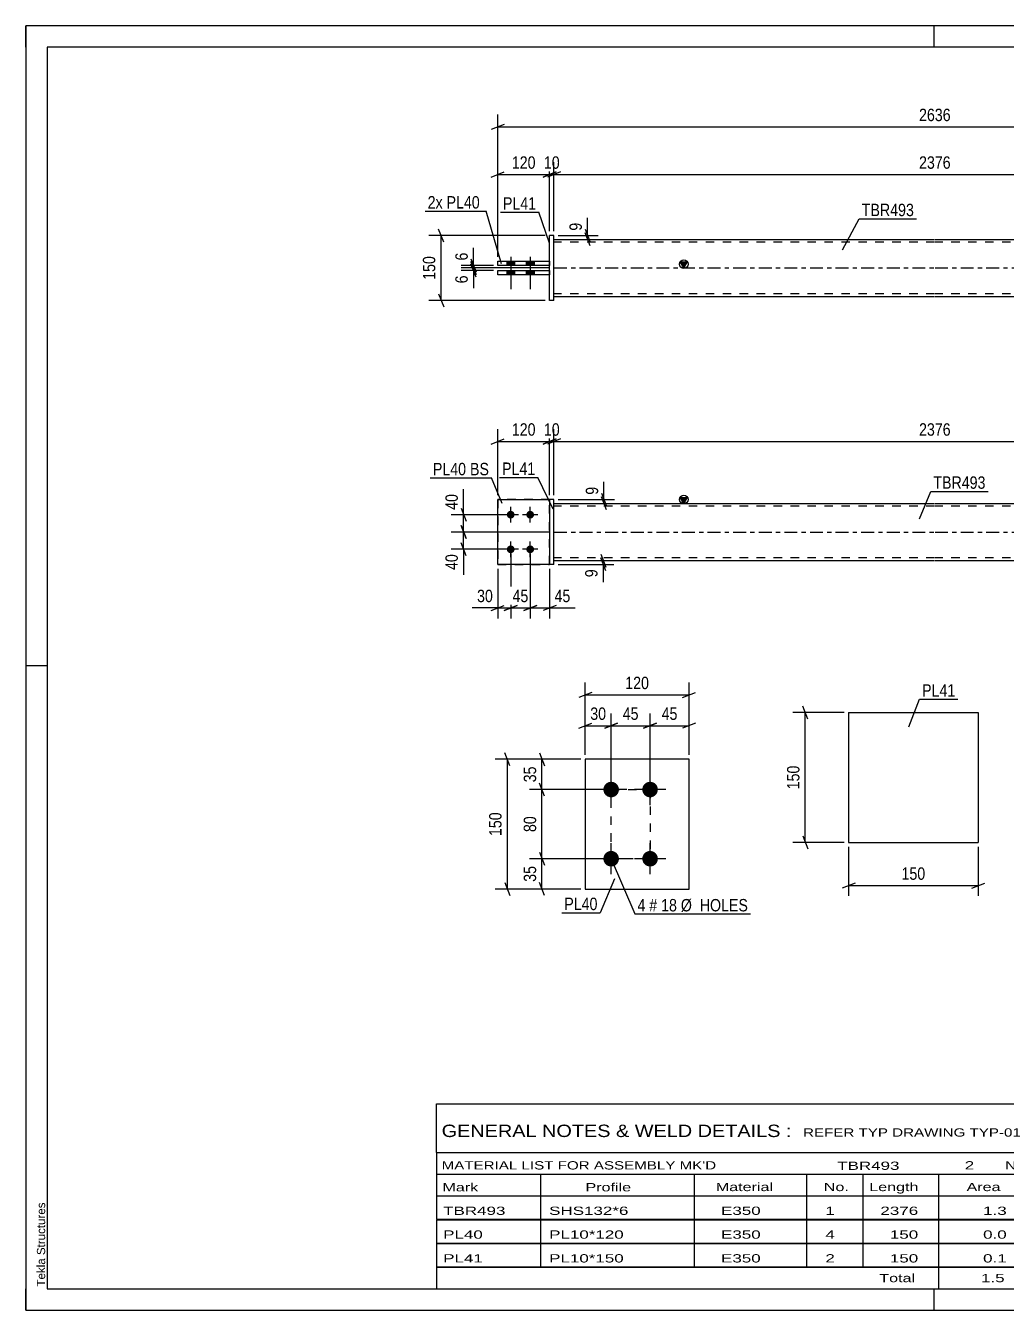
# Model space of a CAD drawing. Header units: millimetres. Extents: x 0 to 420, y 0 to 297.
# Drawn here: x 0 to 226.7, y 0 to 297 of the extents above; entities that cross this region are included whole.
import ezdxf

# ---------------------------------------------------------------- set-up
doc = ezdxf.new("R2010")
doc.units = ezdxf.units.MM
doc.linetypes.add('DXK_LINE_DOT2', pattern=[3.9198, 1.9599, -1.9599])
doc.linetypes.add('DXK_LINE_DOT3', pattern=[5.9187, 2.979, -0.9799, 0.9799, -0.9799])
doc.styles.add('Arial', font='ARIAL.TTF', dxfattribs={"height": 0.2})
doc.styles.add('Arial Narrow', font='ARIALN.TTF', dxfattribs={"height": 0.2})

# ---------------------------------------------------------------- blocks, each defined once
blk = doc.blocks.new('Unknown-582684762-1127')
at = {"color": 5, "linetype": 'Continuous'}
for p, q in [((420, 297), (0, 297)), ((0, 297), (0, 0)), ((0, 292), (0, 297)), ((210, 292), (210, 297)), ((415, 292), (5, 292)), ((5, 292), (5, 5)), ((5, 149), (0, 149)), ((0, 0), (0, 5)), ((5, 5), (415, 5)), ((210, 0), (210, 5)), ((0, 0), (420, 0))]:
    blk.add_line(p, q, dxfattribs=at)
at = {"color": 174, "linetype": 'Continuous', "style": 'Arial'}
blk.add_text('Tekla Structures', height=1.9102, rotation=90, dxfattribs=at).set_placement((4.5, 5.5))
blk = doc.blocks.new('Part-582684762-1392 - 1364')
at = {"color": 2, "linetype": 'Continuous'}
for p, q in [((109.12, 187.44), (121.12, 187.44)), ((109.12, 172.44), (109.12, 187.44)), ((121.12, 172.44), (109.12, 172.44))]:
    blk.add_line(p, q, dxfattribs=at)
at = {"color": 7, "linetype": 'DXK_LINE_DOT2'}
for p, q in [((121.12, 187.44), (109.12, 187.44)), ((121.12, 172.44), (121.12, 187.44)), ((109.12, 172.44), (121.12, 172.44))]:
    blk.add_line(p, q, dxfattribs=at)
blk = doc.blocks.new('Part-582684762-1397 - 1364')
at = {"color": 7, "linetype": 'DXK_LINE_DOT2'}
for p, q in [((121.12, 187.44), (109.12, 187.44)), ((109.12, 187.44), (109.12, 172.44)), ((121.12, 172.44), (121.12, 187.44)), ((109.12, 172.44), (121.12, 172.44))]:
    blk.add_line(p, q, dxfattribs=at)
blk = doc.blocks.new('Part-582684762-1412 - 1364')
at = {"color": 2, "linetype": 'Continuous'}
for p, q in [((122.12, 187.44), (121.12, 187.44)), ((121.12, 187.44), (121.12, 172.44)), ((122.12, 172.44), (122.12, 187.44)), ((122.12, 172.44), (121.12, 172.44))]:
    blk.add_line(p, q, dxfattribs=at)
blk = doc.blocks.new('Bolt-582684762-1414 - 1364')
at = {"linetype": 'Continuous'}
for points in [[(112.12, 183.04, -1), (112.12, 184.84, -1)], [(116.62, 183.04, -1), (116.62, 184.84, -1)], [(112.12, 175.04, -1), (112.12, 176.84, -1)], [(116.62, 175.04, -1), (116.62, 176.84, -1)]]:
    blk.add_hatch(color=1, dxfattribs=at).paths.add_polyline_path(points)
at = {"color": 1, "linetype": 'Continuous'}
for p, q in [((112.12, 182.14), (112.12, 185.74)), ((116.62, 182.14), (116.62, 185.74)), ((113.92, 183.94), (110.32, 183.94)), ((118.42, 183.94), (114.82, 183.94)), ((113.92, 175.94), (110.32, 175.94)), ((112.12, 174.14), (112.12, 177.74)), ((118.42, 175.94), (114.82, 175.94)), ((116.62, 174.14), (116.62, 177.74))]:
    blk.add_line(p, q, dxfattribs=at)
blk = doc.blocks.new('Part-582684762-1439 - 1364')
at = {"linetype": 'Continuous'}
blk.add_hatch(color=2, dxfattribs=at).paths.add_polyline_path([(152.12, 186.54), (151.32, 187.94), (152.92, 187.94)])
at = {"color": 2, "linetype": 'Continuous'}
for p, q in [((152.12, 186.54), (151.32, 187.94)), ((151.32, 187.94), (152.92, 187.94)), ((152.92, 187.94), (152.12, 186.54)), ((122.12, 186.54), (210.12, 186.54)), ((210.22, 186.54), (298.22, 186.54)), ((122.12, 173.34), (210.12, 173.34)), ((210.22, 173.34), (298.22, 173.34))]:
    blk.add_line(p, q, dxfattribs=at)
at = {"color": 7, "linetype": 'DXK_LINE_DOT2'}
for p, q in [((122.12, 173.34), (122.12, 186.54)), ((210.12, 185.94), (122.12, 185.94)), ((298.22, 185.94), (210.22, 185.94)), ((298.22, 173.34), (298.22, 186.54)), ((210.12, 173.94), (122.12, 173.94)), ((298.22, 173.94), (210.22, 173.94))]:
    blk.add_line(p, q, dxfattribs=at)
at = {"color": 7, "linetype": 'DXK_LINE_DOT3'}
for p, q in [((122.12, 179.94), (210.12, 179.94)), ((210.22, 179.94), (298.22, 179.94))]:
    blk.add_line(p, q, dxfattribs=at)
at = {"color": 2, "linetype": 'Continuous'}
blk.add_circle((152.12, 187.44), 1, dxfattribs=at)
blk = doc.blocks.new('Part-582684762-1771 - 1745')
at = {"color": 2, "linetype": 'Continuous'}
for p, q in [((109.12, 239.39), (109.12, 240.39)), ((109.12, 240.39), (121.12, 240.39)), ((121.12, 239.39), (109.12, 239.39)), ((121.12, 240.39), (121.12, 239.39))]:
    blk.add_line(p, q, dxfattribs=at)
blk = doc.blocks.new('Part-582684762-1751 - 1745')
at = {"linetype": 'Continuous'}
blk.add_hatch(color=2, dxfattribs=at).paths.add_polyline_path([(152.12, 240.99), (151.32, 242.39), (152.92, 242.39)])
at = {"color": 2, "linetype": 'Continuous'}
for p, q in [((122.12, 247.59), (210.12, 247.59)), ((210.22, 247.59), (298.22, 247.59)), ((152.12, 240.99), (151.32, 242.39)), ((151.32, 242.39), (152.92, 242.39)), ((152.92, 242.39), (152.12, 240.99)), ((122.12, 234.39), (210.12, 234.39)), ((210.22, 234.39), (298.22, 234.39))]:
    blk.add_line(p, q, dxfattribs=at)
at = {"color": 7, "linetype": 'DXK_LINE_DOT2'}
for p, q in [((122.12, 234.39), (122.12, 247.59)), ((210.12, 246.99), (122.12, 246.99)), ((298.22, 246.99), (210.22, 246.99)), ((298.22, 247.59), (298.22, 234.39)), ((210.12, 234.99), (122.12, 234.99)), ((298.22, 234.99), (210.22, 234.99))]:
    blk.add_line(p, q, dxfattribs=at)
at = {"color": 7, "linetype": 'DXK_LINE_DOT3'}
for p, q in [((122.12, 240.99), (210.12, 240.99)), ((210.22, 240.99), (298.22, 240.99))]:
    blk.add_line(p, q, dxfattribs=at)
at = {"color": 2, "linetype": 'Continuous'}
blk.add_circle((152.12, 241.89), 1, dxfattribs=at)
blk = doc.blocks.new('Part-582684762-1776 - 1745')
at = {"color": 2, "linetype": 'Continuous'}
for p, q in [((109.12, 242.59), (121.12, 242.59)), ((109.12, 241.59), (109.12, 242.59)), ((121.12, 241.59), (109.12, 241.59)), ((121.12, 242.59), (121.12, 241.59))]:
    blk.add_line(p, q, dxfattribs=at)
blk = doc.blocks.new('Part-582684762-1781 - 1745')
at = {"color": 2, "linetype": 'Continuous'}
for p, q in [((122.12, 248.49), (121.12, 248.49)), ((121.12, 233.49), (121.12, 248.49)), ((122.12, 233.49), (122.12, 248.49)), ((122.12, 233.49), (121.12, 233.49))]:
    blk.add_line(p, q, dxfattribs=at)
blk = doc.blocks.new('Bolt-582684762-1783 - 1745')
at = {"linetype": 'Continuous'}
for points in [[(111.22, 241.59), (113.02, 241.59), (113.02, 242.59), (111.22, 242.59)], [(111.22, 241.59), (113.02, 241.59), (113.02, 242.59), (111.22, 242.59)], [(115.72, 241.59), (117.52, 241.59), (117.52, 242.59), (115.72, 242.59)], [(115.72, 241.59), (117.52, 241.59), (117.52, 242.59), (115.72, 242.59)], [(111.22, 239.39), (113.02, 239.39), (113.02, 240.39), (111.22, 240.39)], [(111.22, 239.39), (113.02, 239.39), (113.02, 240.39), (111.22, 240.39)], [(115.72, 239.39), (117.52, 239.39), (117.52, 240.39), (115.72, 240.39)], [(115.72, 239.39), (117.52, 239.39), (117.52, 240.39), (115.72, 240.39)]]:
    blk.add_hatch(color=1, dxfattribs=at).paths.add_polyline_path(points)
at = {"color": 1, "linetype": 'Continuous'}
for p, q in [((112.12, 243.59), (112.12, 236.09)), ((112.12, 243.59), (112.12, 236.09)), ((116.62, 243.59), (116.62, 236.09)), ((116.62, 243.59), (116.62, 236.09)), ((111.22, 242.59), (111.22, 241.59)), ((111.22, 242.59), (111.22, 241.59)), ((113.02, 242.59), (113.02, 241.59)), ((113.02, 242.59), (113.02, 241.59)), ((115.72, 242.59), (115.72, 241.59)), ((115.72, 242.59), (115.72, 241.59)), ((117.52, 242.59), (117.52, 241.59)), ((117.52, 242.59), (117.52, 241.59)), ((111.22, 240.39), (111.22, 239.39)), ((111.22, 240.39), (111.22, 239.39)), ((113.02, 240.39), (113.02, 239.39)), ((113.02, 240.39), (113.02, 239.39)), ((115.72, 240.39), (115.72, 239.39)), ((115.72, 240.39), (115.72, 239.39)), ((117.52, 240.39), (117.52, 239.39)), ((117.52, 240.39), (117.52, 239.39))]:
    blk.add_line(p, q, dxfattribs=at)
blk = doc.blocks.new('Bolt-582684762-2085 - 2022')
at = {"linetype": 'Continuous'}
for points in [[(135.34, 118.6, -1), (135.34, 122.2, -1)], [(144.34, 118.6, -1), (144.34, 122.2, -1)], [(135.34, 102.6, -1), (135.34, 106.2, -1)], [(144.34, 102.6, -1), (144.34, 106.2, -1)]]:
    blk.add_hatch(color=1, dxfattribs=at).paths.add_polyline_path(points)
at = {"color": 1, "linetype": 'Continuous'}
for p, q in [((135.34, 116.8), (135.34, 124)), ((144.34, 116.8), (144.34, 124)), ((138.94, 120.4), (131.74, 120.4)), ((147.94, 120.4), (140.74, 120.4)), ((135.34, 100.8), (135.34, 108)), ((144.34, 100.8), (144.34, 108)), ((138.94, 104.4), (131.74, 104.4)), ((147.94, 104.4), (140.74, 104.4))]:
    blk.add_line(p, q, dxfattribs=at)
blk = doc.blocks.new('Part-582684762-2090 - 2022')
at = {"color": 2, "linetype": 'Continuous'}
for p, q in [((153.34, 127.4), (129.34, 127.4)), ((129.34, 127.4), (129.34, 97.4)), ((153.34, 97.4), (153.34, 127.4)), ((129.34, 97.4), (153.34, 97.4))]:
    blk.add_line(p, q, dxfattribs=at)
blk = doc.blocks.new('Part-582684762-2237 - 2231')
at = {"color": 2, "linetype": 'Continuous'}
for p, q in [((190.21, 138.19), (190.21, 108.19)), ((190.21, 138.19), (220.21, 138.19)), ((220.21, 138.19), (220.21, 108.19)), ((190.21, 108.19), (220.21, 108.19))]:
    blk.add_line(p, q, dxfattribs=at)
blk = doc.blocks.new('Rectangle-582684762-2216 - 2022')
at = {"color": 1, "linetype": 'DXK_LINE_DOT2'}
blk.add_lwpolyline([(135.34, 120.4), (144.34, 120.4), (144.34, 104.4), (135.34, 104.4), (135.34, 120.4)], close=True, dxfattribs=at)
blk = doc.blocks.new('StraightDimension-582684762-1601 - 1364')
at = {"color": 7, "linetype": 'Continuous'}
for p, q in [((100.64, 185.44), (101.84, 182.44)), ((111.12, 183.94), (98.39, 183.94)), ((101.84, 178.44), (100.64, 181.44)), ((101.24, 179.94), (101.24, 183.94)), ((121.12, 179.94), (98.39, 179.94))]:
    blk.add_line(p, q, dxfattribs=at)
at = {"color": 0}
blk.add_wipeout([(100.49, 189.32), (96.29, 189.32), (96.29, 184.46), (100.49, 184.46)], dxfattribs=at)
at = {"color": 7, "linetype": 'Continuous'}
blk.add_line((101.24, 183.94), (101.24, 189.85), dxfattribs=at)
blk.add_line((101.24, 183.94), (101.24, 189.85), dxfattribs=at)
at = {"color": 3, "style": 'Arial Narrow'}
blk.add_text('40', height=2.863, rotation=90.0002, dxfattribs=at).set_placement((99.89, 185.06))
blk = doc.blocks.new('StraightDimension-582684762-1572 - 1364')
at = {"color": 7, "linetype": 'Continuous'}
for p, q in [((112.12, 174.94), (112.12, 159.98)), ((109.12, 171.44), (109.12, 159.98)), ((107.62, 161.78), (110.62, 162.98)), ((109.12, 162.38), (112.12, 162.38)), ((113.62, 162.98), (110.62, 161.78))]:
    blk.add_line(p, q, dxfattribs=at)
at = {"color": 0}
blk.add_wipeout([(108.6, 163.13), (108.6, 167.33), (103.74, 167.33), (103.74, 163.13)], dxfattribs=at)
at = {"color": 7, "linetype": 'Continuous'}
blk.add_line((109.12, 162.38), (103.21, 162.38), dxfattribs=at)
blk.add_line((109.12, 162.38), (103.21, 162.38), dxfattribs=at)
at = {"color": 3, "style": 'Arial Narrow'}
blk.add_text('30', height=2.863, dxfattribs=at).set_placement((104.34, 163.73))
blk = doc.blocks.new('StraightDimension-582684762-1565 - 1364')
at = {"color": 7, "linetype": 'Continuous'}
for p, q in [((112.12, 174.94), (112.12, 159.98)), ((116.62, 174.94), (116.62, 159.98)), ((110.62, 161.78), (113.62, 162.98)), ((112.12, 162.38), (116.62, 162.38)), ((118.12, 162.98), (115.12, 161.78))]:
    blk.add_line(p, q, dxfattribs=at)
at = {"color": 0}
blk.add_wipeout([(116.8, 163.13), (116.8, 167.33), (111.94, 167.33), (111.94, 163.13)], dxfattribs=at)
at = {"color": 3, "style": 'Arial Narrow'}
blk.add_text('45', height=2.863, dxfattribs=at).set_placement((112.54, 163.73))
blk = doc.blocks.new('StraightDimension-582684762-1458 - 1364')
at = {"color": 7, "linetype": 'Continuous'}
for p, q in [((109.12, 188.44), (109.12, 203.71)), ((121.12, 188.44), (121.12, 203.71)), ((107.62, 200.26), (110.62, 201.46)), ((109.12, 200.86), (121.12, 200.86)), ((122.62, 201.46), (119.62, 200.26))]:
    blk.add_line(p, q, dxfattribs=at)
at = {"color": 0}
blk.add_wipeout([(118.46, 201.61), (118.46, 205.81), (111.78, 205.81), (111.78, 201.61)], dxfattribs=at)
at = {"color": 3, "style": 'Arial Narrow'}
blk.add_text('120', height=2.863, dxfattribs=at).set_placement((112.38, 202.21))
blk = doc.blocks.new('StraightDimension-582684762-1485 - 1364')
at = {"color": 7, "linetype": 'Continuous'}
for p, q in [((121.12, 188.44), (121.12, 203.71)), ((122.12, 188.44), (122.12, 203.71)), ((119.62, 200.26), (122.62, 201.46)), ((123.62, 201.46), (120.62, 200.26)), ((121.12, 200.86), (122.12, 200.86))]:
    blk.add_line(p, q, dxfattribs=at)
at = {"color": 0}
blk.add_wipeout([(124.05, 201.61), (124.05, 205.81), (119.19, 205.81), (119.19, 201.61)], dxfattribs=at)
at = {"color": 3, "style": 'Arial Narrow'}
blk.add_text('10', height=2.863, dxfattribs=at).set_placement((119.79, 202.21))
blk = doc.blocks.new('StraightDimension-582684762-1502 - 1364')
at = {"color": 7, "linetype": 'Continuous'}
for p, q in [((122.12, 188.44), (122.12, 203.71)), ((298.22, 188.44), (298.22, 203.71)), ((123.62, 201.46), (120.62, 200.26)), ((122.12, 200.86), (298.22, 200.86)), ((296.72, 200.26), (299.72, 201.46))]:
    blk.add_line(p, q, dxfattribs=at)
at = {"color": 0}
blk.add_wipeout([(214.43, 201.61), (214.43, 205.81), (205.91, 205.81), (205.91, 201.61)], dxfattribs=at)
at = {"color": 3, "style": 'Arial Narrow'}
blk.add_text('2376', height=2.863, dxfattribs=at).set_placement((206.51, 202.21))
blk = doc.blocks.new('StraightDimension-582684762-1552 - 1364')
at = {"color": 7, "linetype": 'Continuous'}
for p, q in [((116.62, 174.94), (116.62, 159.98)), ((121.12, 171.44), (121.12, 159.98)), ((115.12, 161.78), (118.12, 162.98)), ((116.62, 162.38), (121.12, 162.38)), ((122.62, 162.98), (119.62, 161.78))]:
    blk.add_line(p, q, dxfattribs=at)
at = {"color": 0}
blk.add_wipeout([(126.5, 163.13), (126.5, 167.33), (121.65, 167.33), (121.65, 163.13)], dxfattribs=at)
at = {"color": 7, "linetype": 'Continuous'}
blk.add_line((121.12, 162.38), (127.03, 162.38), dxfattribs=at)
blk.add_line((121.12, 162.38), (127.03, 162.38), dxfattribs=at)
at = {"color": 3, "style": 'Arial Narrow'}
blk.add_text('45', height=2.863, dxfattribs=at).set_placement((122.25, 163.73))
blk = doc.blocks.new('StraightDimension-582684762-1583 - 1364')
at = {"color": 7, "linetype": 'Continuous'}
for p, q in [((123.12, 173.34), (135.93, 173.34)), ((123.12, 172.44), (135.93, 172.44)), ((132.93, 174.84), (134.13, 171.84)), ((134.13, 170.94), (132.93, 173.94)), ((133.53, 172.44), (133.53, 173.34))]:
    blk.add_line(p, q, dxfattribs=at)
at = {"color": 0}
blk.add_wipeout([(132.78, 171.91), (128.58, 171.91), (128.58, 168.89), (132.78, 168.89)], dxfattribs=at)
at = {"color": 7, "linetype": 'Continuous'}
blk.add_line((133.53, 172.44), (133.53, 168.36), dxfattribs=at)
blk.add_line((133.53, 172.44), (133.53, 168.36), dxfattribs=at)
at = {"color": 3, "style": 'Arial Narrow'}
blk.add_text('9', height=2.86, rotation=90.0002, dxfattribs=at).set_placement((132.18, 169.49))
blk = doc.blocks.new('StraightDimension-582684762-1592 - 1364')
at = {"color": 7, "linetype": 'Continuous'}
for p, q in [((123.12, 187.44), (136.08, 187.44)), ((133.08, 188.94), (134.28, 185.94)), ((134.28, 185.04), (133.08, 188.04)), ((133.68, 186.54), (133.68, 187.44)), ((123.12, 186.54), (136.08, 186.54))]:
    blk.add_line(p, q, dxfattribs=at)
at = {"color": 0}
blk.add_wipeout([(132.93, 190.99), (128.73, 190.99), (128.73, 187.96), (132.93, 187.96)], dxfattribs=at)
at = {"color": 7, "linetype": 'Continuous'}
blk.add_line((133.68, 187.44), (133.68, 191.52), dxfattribs=at)
blk.add_line((133.68, 187.44), (133.68, 191.52), dxfattribs=at)
at = {"color": 3, "style": 'Arial Narrow'}
blk.add_text('9', height=2.86, rotation=90.0002, dxfattribs=at).set_placement((132.33, 188.56))
blk = doc.blocks.new('StraightDimension-582684762-1618 - 1364')
at = {"color": 7, "linetype": 'Continuous'}
for p, q in [((100.64, 181.44), (101.84, 178.44)), ((121.12, 179.94), (98.39, 179.94)), ((101.24, 175.94), (101.24, 179.94)), ((111.12, 175.94), (98.39, 175.94)), ((101.84, 174.44), (100.64, 177.44))]:
    blk.add_line(p, q, dxfattribs=at)
at = {"color": 0}
blk.add_wipeout([(100.49, 175.41), (96.29, 175.41), (96.29, 170.56), (100.49, 170.56)], dxfattribs=at)
at = {"color": 7, "linetype": 'Continuous'}
blk.add_line((101.24, 175.94), (101.24, 170.03), dxfattribs=at)
blk.add_line((101.24, 175.94), (101.24, 170.03), dxfattribs=at)
at = {"color": 3, "style": 'Arial Narrow'}
blk.add_text('40', height=2.863, rotation=90.0002, dxfattribs=at).set_placement((99.89, 171.16))
blk = doc.blocks.new('StraightDimension-582684762-1833 - 1745')
at = {"color": 7, "linetype": 'Continuous'}
for p, q in [((121.12, 240.99), (100.68, 240.99)), ((102.93, 242.49), (104.13, 239.49)), ((104.13, 238.89), (102.93, 241.89)), ((103.53, 240.39), (103.53, 240.99)), ((108.12, 240.39), (100.68, 240.39))]:
    blk.add_line(p, q, dxfattribs=at)
at = {"color": 0}
blk.add_wipeout([(102.78, 239.86), (98.58, 239.86), (98.58, 236.83), (102.78, 236.83)], dxfattribs=at)
at = {"color": 7, "linetype": 'Continuous'}
blk.add_line((103.53, 240.39), (103.53, 236.31), dxfattribs=at)
blk.add_line((103.53, 240.39), (103.53, 236.31), dxfattribs=at)
at = {"color": 3, "style": 'Arial Narrow'}
blk.add_text('6', height=2.86, rotation=90.0002, dxfattribs=at).set_placement((102.18, 237.43))
blk = doc.blocks.new('StraightDimension-582684762-1882 - 1745')
at = {"color": 7, "linetype": 'Continuous'}
for p, q in [((109.12, 243.59), (109.12, 265.43)), ((121.12, 249.49), (121.12, 265.43)), ((107.62, 261.98), (110.62, 263.18)), ((109.12, 262.58), (121.12, 262.58)), ((122.62, 263.18), (119.62, 261.98))]:
    blk.add_line(p, q, dxfattribs=at)
at = {"color": 0}
blk.add_wipeout([(118.46, 263.33), (118.46, 267.53), (111.78, 267.53), (111.78, 263.33)], dxfattribs=at)
at = {"color": 3, "style": 'Arial Narrow'}
blk.add_text('120', height=2.863, dxfattribs=at).set_placement((112.38, 263.93))
blk = doc.blocks.new('StraightDimension-582684762-1817 - 1745')
at = {"color": 7, "linetype": 'Continuous'}
for p, q in [((108.12, 241.59), (100.68, 241.59)), ((121.12, 240.99), (100.68, 240.99)), ((102.93, 243.09), (104.13, 240.09)), ((104.13, 239.49), (102.93, 242.49)), ((103.53, 240.99), (103.53, 241.59))]:
    blk.add_line(p, q, dxfattribs=at)
at = {"color": 0}
blk.add_wipeout([(102.78, 245.14), (98.58, 245.14), (98.58, 242.11), (102.78, 242.11)], dxfattribs=at)
at = {"color": 7, "linetype": 'Continuous'}
blk.add_line((103.53, 241.59), (103.53, 245.66), dxfattribs=at)
blk.add_line((103.53, 241.59), (103.53, 245.66), dxfattribs=at)
at = {"color": 3, "style": 'Arial Narrow'}
blk.add_text('6', height=2.86, rotation=90.0002, dxfattribs=at).set_placement((102.18, 242.71))
blk = doc.blocks.new('StraightDimension-582684762-1850 - 1745')
at = {"color": 7, "linetype": 'Continuous'}
for p, q in [((129.3, 249.99), (130.5, 246.99)), ((123.12, 248.49), (132.3, 248.49)), ((123.12, 247.59), (132.3, 247.59)), ((130.5, 246.09), (129.3, 249.09)), ((129.9, 247.59), (129.9, 248.49))]:
    blk.add_line(p, q, dxfattribs=at)
at = {"color": 0}
blk.add_wipeout([(129.15, 252.04), (124.95, 252.04), (124.95, 249.01), (129.15, 249.01)], dxfattribs=at)
at = {"color": 7, "linetype": 'Continuous'}
blk.add_line((129.9, 248.49), (129.9, 252.56), dxfattribs=at)
blk.add_line((129.9, 248.49), (129.9, 252.56), dxfattribs=at)
at = {"color": 3, "style": 'Arial Narrow'}
blk.add_text('9', height=2.86, rotation=90.0002, dxfattribs=at).set_placement((128.55, 249.61))
blk = doc.blocks.new('StraightDimension-582684762-1861 - 1745')
at = {"color": 7, "linetype": 'Continuous'}
for p, q in [((96.63, 246.99), (95.43, 249.99)), ((120.12, 248.49), (93.18, 248.49)), ((96.03, 233.49), (96.03, 248.49)), ((95.43, 234.99), (96.63, 231.99)), ((120.12, 233.49), (93.18, 233.49))]:
    blk.add_line(p, q, dxfattribs=at)
at = {"color": 0}
blk.add_wipeout([(95.28, 244.33), (91.08, 244.33), (91.08, 237.64), (95.28, 237.64)], dxfattribs=at)
at = {"color": 3, "style": 'Arial Narrow'}
blk.add_text('150', height=2.863, rotation=90.0002, dxfattribs=at).set_placement((94.68, 238.24))
blk = doc.blocks.new('StraightDimension-582684762-1872 - 1745')
at = {"color": 7, "linetype": 'Continuous'}
for p, q in [((121.12, 249.49), (121.12, 265.43)), ((122.12, 249.49), (122.12, 265.43)), ((119.62, 261.98), (122.62, 263.18)), ((123.62, 263.18), (120.62, 261.98)), ((121.12, 262.58), (122.12, 262.58))]:
    blk.add_line(p, q, dxfattribs=at)
at = {"color": 0}
blk.add_wipeout([(124.05, 263.33), (124.05, 267.53), (119.19, 267.53), (119.19, 263.33)], dxfattribs=at)
at = {"color": 3, "style": 'Arial Narrow'}
blk.add_text('10', height=2.863, dxfattribs=at).set_placement((119.79, 263.93))
blk = doc.blocks.new('StraightDimension-582684762-1892 - 1745')
at = {"color": 7, "linetype": 'Continuous'}
for p, q in [((122.12, 249.49), (122.12, 265.43)), ((298.22, 249.49), (298.22, 265.43)), ((123.62, 263.18), (120.62, 261.98)), ((122.12, 262.58), (298.22, 262.58)), ((296.72, 261.98), (299.72, 263.18))]:
    blk.add_line(p, q, dxfattribs=at)
at = {"color": 0}
blk.add_wipeout([(214.43, 263.33), (214.43, 267.53), (205.91, 267.53), (205.91, 263.33)], dxfattribs=at)
at = {"color": 3, "style": 'Arial Narrow'}
blk.add_text('2376', height=2.863, dxfattribs=at).set_placement((206.51, 263.93))
blk = doc.blocks.new('StraightDimension-582684762-1923 - 1745')
at = {"color": 7, "linetype": 'Continuous'}
for p, q in [((109.12, 243.59), (109.12, 276.44)), ((311.22, 243.59), (311.22, 276.44)), ((110.62, 274.19), (107.62, 272.99)), ((109.12, 273.59), (311.22, 273.59)), ((309.72, 272.99), (312.72, 274.19))]:
    blk.add_line(p, q, dxfattribs=at)
at = {"color": 0}
blk.add_wipeout([(214.43, 274.34), (214.43, 278.54), (205.91, 278.54), (205.91, 274.34)], dxfattribs=at)
at = {"color": 3, "style": 'Arial Narrow'}
blk.add_text('2636', height=2.863, dxfattribs=at).set_placement((206.51, 274.94))
blk = doc.blocks.new('StraightDimension-582684762-2094 - 2022')
at = {"color": 7, "linetype": 'Continuous'}
for p, q in [((130.84, 142.87), (127.84, 141.67)), ((129.34, 128.4), (129.34, 145.12)), ((151.84, 141.67), (154.84, 142.87)), ((153.34, 128.4), (153.34, 145.12)), ((129.34, 142.27), (153.34, 142.27))]:
    blk.add_line(p, q, dxfattribs=at)
at = {"color": 0}
blk.add_wipeout([(144.68, 143.02), (144.68, 147.22), (138, 147.22), (138, 143.02)], dxfattribs=at)
at = {"color": 3, "style": 'Arial Narrow'}
blk.add_text('120', height=2.863, dxfattribs=at).set_placement((138.6, 143.62))
blk = doc.blocks.new('StraightDimension-582684762-2114 - 2022')
at = {"color": 7, "linetype": 'Continuous'}
for p, q in [((129.34, 128.4), (129.34, 138.01)), ((135.34, 121.4), (135.34, 138.01)), ((127.84, 134.56), (130.84, 135.76)), ((129.34, 135.16), (135.34, 135.16)), ((136.84, 135.76), (133.84, 134.56))]:
    blk.add_line(p, q, dxfattribs=at)
at = {"color": 0}
blk.add_wipeout([(134.77, 135.91), (134.77, 140.11), (129.91, 140.11), (129.91, 135.91)], dxfattribs=at)
at = {"color": 3, "style": 'Arial Narrow'}
blk.add_text('30', height=2.863, dxfattribs=at).set_placement((130.51, 136.51))
blk = doc.blocks.new('StraightDimension-582684762-2154 - 2022')
at = {"color": 7, "linetype": 'Continuous'}
for p, q in [((111.94, 125.9), (110.74, 128.9)), ((128.34, 127.4), (108.49, 127.4)), ((111.34, 97.4), (111.34, 127.4)), ((110.74, 98.9), (111.94, 95.9)), ((128.34, 97.4), (108.49, 97.4))]:
    blk.add_line(p, q, dxfattribs=at)
at = {"color": 0}
blk.add_wipeout([(110.59, 115.74), (106.39, 115.74), (106.39, 109.05), (110.59, 109.05)], dxfattribs=at)
at = {"color": 3, "style": 'Arial Narrow'}
blk.add_text('150', height=2.863, rotation=90.0002, dxfattribs=at).set_placement((109.99, 109.65))
blk = doc.blocks.new('StraightDimension-582684762-2127 - 2022')
at = {"color": 7, "linetype": 'Continuous'}
for p, q in [((135.34, 121.4), (135.34, 138.01)), ((144.34, 121.4), (144.34, 138.01)), ((133.84, 134.56), (136.84, 135.76)), ((135.34, 135.16), (144.34, 135.16)), ((145.84, 135.76), (142.84, 134.56))]:
    blk.add_line(p, q, dxfattribs=at)
at = {"color": 0}
blk.add_wipeout([(142.27, 135.91), (142.27, 140.11), (137.41, 140.11), (137.41, 135.91)], dxfattribs=at)
at = {"color": 3, "style": 'Arial Narrow'}
blk.add_text('45', height=2.863, dxfattribs=at).set_placement((138.01, 136.51))
blk = doc.blocks.new('StraightDimension-582684762-2137 - 2022')
at = {"color": 7, "linetype": 'Continuous'}
for p, q in [((144.34, 121.4), (144.34, 138.01)), ((153.34, 128.4), (153.34, 138.01)), ((142.84, 134.56), (145.84, 135.76)), ((144.34, 135.16), (153.34, 135.16)), ((154.84, 135.76), (151.84, 134.56))]:
    blk.add_line(p, q, dxfattribs=at)
at = {"color": 0}
blk.add_wipeout([(151.27, 135.91), (151.27, 140.11), (146.41, 140.11), (146.41, 135.91)], dxfattribs=at)
at = {"color": 3, "style": 'Arial Narrow'}
blk.add_text('45', height=2.863, dxfattribs=at).set_placement((147.01, 136.51))
blk = doc.blocks.new('StraightDimension-582684762-2171 - 2022')
at = {"color": 7, "linetype": 'Continuous'}
for p, q in [((134.34, 104.4), (116.49, 104.4)), ((118.74, 105.9), (119.94, 102.9)), ((119.34, 97.4), (119.34, 104.4)), ((119.94, 95.9), (118.74, 98.9)), ((128.34, 97.4), (116.49, 97.4))]:
    blk.add_line(p, q, dxfattribs=at)
at = {"color": 0}
blk.add_wipeout([(118.59, 103.32), (114.39, 103.32), (114.39, 98.47), (118.59, 98.47)], dxfattribs=at)
at = {"color": 3, "style": 'Arial Narrow'}
blk.add_text('35', height=2.863, rotation=90.0002, dxfattribs=at).set_placement((117.99, 99.07))
blk = doc.blocks.new('StraightDimension-582684762-2187 - 2022')
at = {"color": 7, "linetype": 'Continuous'}
for p, q in [((119.94, 118.9), (118.74, 121.9)), ((134.34, 120.4), (116.49, 120.4)), ((119.34, 104.4), (119.34, 120.4)), ((134.34, 104.4), (116.49, 104.4)), ((118.74, 105.9), (119.94, 102.9))]:
    blk.add_line(p, q, dxfattribs=at)
at = {"color": 0}
blk.add_wipeout([(118.59, 114.82), (114.39, 114.82), (114.39, 109.97), (118.59, 109.97)], dxfattribs=at)
at = {"color": 3, "style": 'Arial Narrow'}
blk.add_text('80', height=2.863, rotation=90.0002, dxfattribs=at).set_placement((117.99, 110.57))
blk = doc.blocks.new('StraightDimension-582684762-2200 - 2022')
at = {"color": 7, "linetype": 'Continuous'}
for p, q in [((118.74, 128.9), (119.94, 125.9)), ((128.34, 127.4), (116.49, 127.4)), ((119.34, 120.4), (119.34, 127.4)), ((119.94, 118.9), (118.74, 121.9)), ((134.34, 120.4), (116.49, 120.4))]:
    blk.add_line(p, q, dxfattribs=at)
at = {"color": 0}
blk.add_wipeout([(118.59, 126.32), (114.39, 126.32), (114.39, 121.47), (118.59, 121.47)], dxfattribs=at)
at = {"color": 3, "style": 'Arial Narrow'}
blk.add_text('35', height=2.863, rotation=90.0002, dxfattribs=at).set_placement((117.99, 122.07))
blk = doc.blocks.new('StraightDimension-582684762-2239 - 2231')
at = {"color": 7, "linetype": 'Continuous'}
for p, q in [((180.81, 136.69), (179.61, 139.69)), ((189.21, 138.19), (177.36, 138.19)), ((180.21, 108.19), (180.21, 138.19)), ((189.21, 108.19), (177.36, 108.19)), ((179.61, 109.69), (180.81, 106.69))]:
    blk.add_line(p, q, dxfattribs=at)
at = {"color": 0}
blk.add_wipeout([(179.46, 126.53), (175.26, 126.53), (175.26, 119.85), (179.46, 119.85)], dxfattribs=at)
at = {"color": 3, "style": 'Arial Narrow'}
blk.add_text('150', height=2.863, rotation=90.0002, dxfattribs=at).set_placement((178.86, 120.45))
blk = doc.blocks.new('StraightDimension-582684762-2246 - 2231')
at = {"color": 7, "linetype": 'Continuous'}
for p, q in [((190.21, 107.19), (190.21, 95.79)), ((220.21, 107.19), (220.21, 95.79)), ((191.71, 98.79), (188.71, 97.59)), ((190.21, 98.19), (220.21, 98.19)), ((218.71, 97.59), (221.71, 98.79))]:
    blk.add_line(p, q, dxfattribs=at)
at = {"color": 0}
blk.add_wipeout([(208.55, 98.94), (208.55, 103.14), (201.86, 103.14), (201.86, 98.94)], dxfattribs=at)
at = {"color": 3, "style": 'Arial Narrow'}
blk.add_text('150', height=2.863, dxfattribs=at).set_placement((202.46, 99.54))
blk = doc.blocks.new('Unknown-582684762-2780')
at = {"color": 7, "linetype": 'Continuous'}
for p, q in [((95, 47.75), (255, 47.75)), ((95, 36.5), (95, 47.75)), ((255, 47.75), (255, 36.5)), ((95, 36.5), (255, 36.5)), ((95, 36.5), (95, 31.5)), ((255, 36.5), (255, 31.5)), ((95, 31.5), (255, 31.5)), ((95, 31.5), (95, 26.5)), ((119, 31.5), (119, 26.5)), ((154.5, 31.5), (154.5, 26.5)), ((180.5, 31.5), (180.5, 26.5)), ((193.5, 31.5), (193.5, 26.5)), ((211, 31.5), (211, 26.5)), ((233, 31.5), (233, 26.5)), ((255, 31.5), (255, 26.5)), ((95, 26.5), (255, 26.5)), ((95, 26.45), (95, 21.05)), ((95, 26.45), (255, 26.45)), ((119, 26.5), (119, 21)), ((154.5, 26.5), (154.5, 21)), ((180.5, 26.5), (180.5, 21)), ((193.5, 26.5), (193.5, 21)), ((211, 26.5), (211, 21)), ((233, 26.5), (233, 21)), ((255, 26.45), (255, 21.05)), ((95, 21.05), (255, 21.05)), ((95, 20.95), (95, 15.55)), ((95, 20.95), (255, 20.95)), ((119, 21), (119, 15.5)), ((154.5, 21), (154.5, 15.5)), ((180.5, 21), (180.5, 15.5)), ((193.5, 21), (193.5, 15.5)), ((211, 21), (211, 15.5)), ((233, 21), (233, 15.5)), ((255, 20.95), (255, 15.55)), ((95, 15.55), (255, 15.55)), ((95, 15.45), (95, 10.05)), ((95, 15.45), (255, 15.45)), ((119, 15.5), (119, 10)), ((154.5, 15.5), (154.5, 10)), ((180.5, 15.5), (180.5, 10)), ((193.5, 15.5), (193.5, 10)), ((211, 15.5), (211, 10)), ((233, 15.5), (233, 10)), ((255, 15.45), (255, 10.05)), ((95, 10.05), (255, 10.05)), ((95, 10), (255, 10)), ((95, 10), (95, 5)), ((211, 10), (211, 5)), ((233, 10), (233, 5)), ((255, 10), (255, 5)), ((95, 5), (255, 5))]:
    blk.add_line(p, q, dxfattribs=at)
at = {"color": 7, "style": 'Arial Narrow'}
for s, height, width, p in [('GENERAL NOTES & WELD DETAILS :', 2.8633, 1.4, (96.15, 40.06)), ('REFER TYP DRAWING TYP-01', 1.9089, 1.6, (179.7, 40.16)), ("MATERIAL LIST FOR ASSEMBLY MK'D", 1.9089, 1.6, (96.15, 32.56)), ('TBR493', 1.909, 1.794707, (187.59, 32.47)), ('2', 1.91, 1.794707, (217.08, 32.56)), ('No. Required', 1.9089, 1.6, (226.41, 32.56)), ('Mark', 1.909, 1.7, (96.34, 27.5)), ('Profile', 1.909, 1.7, (129.41, 27.5)), ('Material', 1.909, 1.7, (159.54, 27.56)), ('No.', 1.909, 1.7, (184.5, 27.56)), ('Length', 1.909, 1.7, (195, 27.56)), ('Area', 1.909, 1.7, (217.5, 27.56)), ('Weight', 1.909, 1.7, (237, 27.56))]:
    blk.add_text(s, height=height, dxfattribs=dict(at, width=width)).set_placement(p)
at = {"color": 7, "linetype": 'Continuous', "style": 'Arial Narrow'}
for s, height, width, p in [('TBR493', 1.909, 1.794707, (96.5, 22.06)), ('SHS132*6', 1.909, 1.794707, (121, 22.06)), ('E350', 1.909, 1.794707, (160.74, 22.06)), ('1', 1.91, 1.794707, (184.86, 22.06)), ('2376', 1.909, 1.794707, (197.58, 22.06)), ('1.3', 1.909, 1.794707, (221.32, 22.06)), ('56.4', 1.909, 1.794707, (240.14, 22.06)), ('PL40', 1.909, 1.794707, (96.5, 16.56)), ('PL10*120', 1.909, 1.794707, (121, 16.56)), ('E350', 1.909, 1.794707, (160.74, 16.56)), ('4', 1.91, 1.794707, (184.86, 16.56)), ('150', 1.909, 1.794707, (199.77, 16.56)), ('0.0', 1.909, 1.794707, (221.32, 16.56)), ('5.7', 1.909, 1.794707, (242.33, 16.56)), ('PL41', 1.909, 1.794707, (96.5, 11.06)), ('PL10*150', 1.909, 1.794707, (121, 11.06)), ('E350', 1.909, 1.794707, (160.74, 11.06)), ('2', 1.91, 1.794707, (184.86, 11.06)), ('150', 1.909, 1.794707, (199.77, 11.06)), ('0.1', 1.909, 1.794707, (221.32, 11.06)), ('3.5', 1.909, 1.794707, (242.33, 11.06)), ('Total', 1.909, 1.7, (197.33, 6.5)), ('1.5', 1.909, 1.794707, (220.83, 6.5)), ('65.6', 1.909, 1.794707, (240.14, 6.5))]:
    blk.add_text(s, height=height, dxfattribs=dict(at, width=width)).set_placement(p)
blk = doc.blocks.new('Mark-582684762-1408 - 1364')
at = {"color": 0}
blk.add_wipeout([(117.79, 193.15), (117.79, 196.15), (110.12, 196.15), (110.12, 193.15)], dxfattribs=at)
blk.add_wipeout([(117.79, 193.15), (117.79, 196.15), (110.12, 196.15), (110.12, 193.15)], dxfattribs=at)
at = {"color": 30, "linetype": 'Continuous'}
for p in [(109.52, 192.55), (121.9, 185.2)]:
    blk.add_line(p, (118.39, 192.55), dxfattribs=at)
at = {"color": 3, "style": 'Arial Narrow'}
blk.add_text('PL41', height=2.863, dxfattribs=at).set_placement((110.12, 193.15))
blk = doc.blocks.new('Mark-582684762-1435 - 1364')
at = {"color": 0}
blk.add_wipeout([(221.88, 189.94), (221.88, 192.94), (209.83, 192.94), (209.83, 189.94)], dxfattribs=at)
blk.add_wipeout([(221.88, 189.94), (221.88, 192.94), (209.83, 192.94), (209.83, 189.94)], dxfattribs=at)
at = {"color": 30, "linetype": 'Continuous'}
for p, q in [((206.62, 182.99), (209.23, 189.34)), ((209.23, 189.34), (222.48, 189.34))]:
    blk.add_line(p, q, dxfattribs=at)
at = {"color": 3, "style": 'Arial Narrow'}
blk.add_text('TBR493', height=2.863, dxfattribs=at).set_placement((209.83, 189.94))
blk = doc.blocks.new('MarkSet-582684762-1736 - 1364')
at = {"color": 0}
blk.add_wipeout([(101.81, 193.06), (101.81, 196.06), (94.13, 196.06), (94.13, 193.06)], dxfattribs=at)
blk.add_wipeout([(101.81, 193.06), (101.81, 196.06), (94.13, 196.06), (94.13, 193.06)], dxfattribs=at)
blk.add_wipeout([(107.09, 193.06), (107.09, 196.06), (102.71, 196.06), (102.71, 193.06)], dxfattribs=at)
blk.add_wipeout([(107.09, 193.06), (107.09, 196.06), (102.71, 196.06), (102.71, 193.06)], dxfattribs=at)
at = {"color": 30, "linetype": 'Continuous'}
for p in [(93.53, 192.46), (110.16, 186.5)]:
    blk.add_line(p, (107.69, 192.46), dxfattribs=at)
at = {"color": 3, "style": 'Arial Narrow'}
for s, p in [('PL40', (94.13, 193.06)), ('BS', (102.71, 193.06))]:
    blk.add_text(s, height=2.863, dxfattribs=at).set_placement(p)
blk = doc.blocks.new('MarkSet-582684762-1961 - 1745')
at = {"color": 30, "linetype": 'Continuous'}
blk.add_line((109.97, 241.97), (106.47, 254.13), dxfattribs=at)
at = {"color": 0}
blk.add_wipeout([(96.39, 254.73), (96.39, 257.73), (92.92, 257.73), (92.92, 254.73)], dxfattribs=at)
blk.add_wipeout([(96.39, 254.73), (96.39, 257.73), (92.92, 257.73), (92.92, 254.73)], dxfattribs=at)
blk.add_wipeout([(104.97, 254.73), (104.97, 257.73), (97.29, 257.73), (97.29, 254.73)], dxfattribs=at)
blk.add_wipeout([(104.97, 254.73), (104.97, 257.73), (97.29, 257.73), (97.29, 254.73)], dxfattribs=at)
at = {"color": 30, "linetype": 'Continuous'}
blk.add_line((92.32, 254.13), (106.47, 254.13), dxfattribs=at)
at = {"color": 3, "style": 'Arial Narrow'}
for s, p in [('2x', (92.92, 254.73)), ('PL40', (97.29, 254.73))]:
    blk.add_text(s, height=2.863, dxfattribs=at).set_placement(p)
blk = doc.blocks.new('Mark-582684762-1747 - 1745')
at = {"color": 0}
blk.add_wipeout([(205.33, 252.97), (205.33, 255.97), (193.28, 255.97), (193.28, 252.97)], dxfattribs=at)
blk.add_wipeout([(205.33, 252.97), (205.33, 255.97), (193.28, 255.97), (193.28, 252.97)], dxfattribs=at)
at = {"color": 30, "linetype": 'Continuous'}
for p, q in [((188.84, 245.21), (192.68, 252.37)), ((192.68, 252.37), (205.93, 252.37))]:
    blk.add_line(p, q, dxfattribs=at)
at = {"color": 3, "style": 'Arial Narrow'}
blk.add_text('TBR493', height=2.863, dxfattribs=at).set_placement((193.28, 252.97))
blk = doc.blocks.new('Mark-582684762-1777 - 1745')
at = {"color": 0}
blk.add_wipeout([(118, 254.48), (118, 257.48), (110.32, 257.48), (110.32, 254.48)], dxfattribs=at)
blk.add_wipeout([(118, 254.48), (118, 257.48), (110.32, 257.48), (110.32, 254.48)], dxfattribs=at)
at = {"color": 30, "linetype": 'Continuous'}
for p in [(109.72, 253.88), (121.12, 246.72)]:
    blk.add_line(p, (118.6, 253.88), dxfattribs=at)
at = {"color": 3, "style": 'Arial Narrow'}
blk.add_text('PL41', height=2.863, dxfattribs=at).set_placement((110.32, 254.48))
blk = doc.blocks.new('Mark-582684762-2081 - 2022')
at = {"color": 0}
blk.add_wipeout([(143.26, 92.23), (143.26, 95.23), (141.43, 95.23), (141.43, 92.23)], dxfattribs=at)
blk.add_wipeout([(143.26, 92.23), (143.26, 95.23), (141.43, 95.23), (141.43, 92.23)], dxfattribs=at)
at = {"color": 7, "linetype": 'Continuous'}
blk.add_line((135.34, 104.4), (140.83, 91.63), dxfattribs=at)
at = {"color": 0}
blk.add_wipeout([(145.99, 92.23), (145.99, 95.23), (144.16, 95.23), (144.16, 92.23)], dxfattribs=at)
blk.add_wipeout([(145.99, 92.23), (145.99, 95.23), (144.16, 95.23), (144.16, 92.23)], dxfattribs=at)
at = {"color": 3, "style": 'Arial Narrow'}
blk.add_text('4', height=2.86, dxfattribs=at).set_placement((141.43, 92.23))
at = {"color": 0}
blk.add_wipeout([(150.55, 92.23), (150.55, 95.23), (146.89, 95.23), (146.89, 92.23)], dxfattribs=at)
blk.add_wipeout([(150.55, 92.23), (150.55, 95.23), (146.89, 95.23), (146.89, 92.23)], dxfattribs=at)
at = {"color": 3, "style": 'Arial Narrow'}
blk.add_text('#', height=2.86, dxfattribs=at).set_placement((144.16, 92.23))
at = {"color": 0}
blk.add_wipeout([(166.97, 92.23), (166.97, 95.23), (151.45, 95.23), (151.45, 92.23)], dxfattribs=at)
blk.add_wipeout([(166.97, 92.23), (166.97, 95.23), (151.45, 95.23), (151.45, 92.23)], dxfattribs=at)
at = {"color": 7, "linetype": 'Continuous'}
blk.add_line((140.83, 91.63), (167.57, 91.63), dxfattribs=at)
at = {"color": 3, "style": 'Arial Narrow'}
for s, p in [('18', (146.89, 92.23)), ('Ø  HOLES', (151.45, 92.23))]:
    blk.add_text(s, height=2.863, dxfattribs=at).set_placement(p)
blk = doc.blocks.new('Mark-582684762-2086 - 2022')
at = {"color": 0}
blk.add_wipeout([(132.19, 92.53), (132.19, 95.53), (124.51, 95.53), (124.51, 92.53)], dxfattribs=at)
blk.add_wipeout([(132.19, 92.53), (132.19, 95.53), (124.51, 95.53), (124.51, 92.53)], dxfattribs=at)
at = {"color": 30, "linetype": 'Continuous'}
for p in [(136.1, 99.78), (123.91, 91.93)]:
    blk.add_line(p, (132.79, 91.93), dxfattribs=at)
at = {"color": 3, "style": 'Arial Narrow'}
blk.add_text('PL40', height=2.863, dxfattribs=at).set_placement((124.51, 92.53))
blk = doc.blocks.new('Mark-582684762-2233 - 2231')
at = {"color": 0}
blk.add_wipeout([(214.89, 141.88), (214.89, 144.88), (207.22, 144.88), (207.22, 141.88)], dxfattribs=at)
blk.add_wipeout([(214.89, 141.88), (214.89, 144.88), (207.22, 144.88), (207.22, 141.88)], dxfattribs=at)
at = {"color": 30, "linetype": 'Continuous'}
for p, q in [((204.14, 134.88), (206.62, 141.28)), ((206.62, 141.28), (215.49, 141.28))]:
    blk.add_line(p, q, dxfattribs=at)
at = {"color": 3, "style": 'Arial Narrow'}
blk.add_text('PL41', height=2.863, dxfattribs=at).set_placement((207.22, 141.88))

msp = doc.modelspace()

# ---------------------------------------------------------------- block references
for name in ['Unknown-582684762-1127', 'Part-582684762-1781 - 1745', 'Part-582684762-1751 - 1745', 'Bolt-582684762-1783 - 1745', 'Part-582684762-1776 - 1745', 'Part-582684762-1771 - 1745', 'Part-582684762-1392 - 1364', 'Part-582684762-1397 - 1364', 'Part-582684762-1412 - 1364', 'Part-582684762-1439 - 1364', 'Bolt-582684762-1414 - 1364', 'Part-582684762-2237 - 2231', 'Part-582684762-2090 - 2022', 'Bolt-582684762-2085 - 2022', 'Rectangle-582684762-2216 - 2022', 'Unknown-582684762-2780']:
    msp.add_blockref(name, (0, 0))

# ---------------------------------------------------------------- next in the draw order: block references
for name in ['StraightDimension-582684762-1833 - 1745', 'StraightDimension-582684762-1601 - 1364', 'StraightDimension-582684762-1572 - 1364', 'StraightDimension-582684762-2094 - 2022', 'Mark-582684762-2233 - 2231', 'StraightDimension-582684762-2239 - 2231']:
    msp.add_blockref(name, (0, 0))

# ---------------------------------------------------------------- next in the draw order: block references
for name in ['StraightDimension-582684762-1882 - 1745', 'StraightDimension-582684762-1458 - 1364', 'StraightDimension-582684762-1565 - 1364', 'StraightDimension-582684762-2114 - 2022', 'StraightDimension-582684762-2246 - 2231']:
    msp.add_blockref(name, (0, 0))

# ---------------------------------------------------------------- next in the draw order: block references
for name in ['StraightDimension-582684762-1850 - 1745', 'StraightDimension-582684762-1817 - 1745', 'StraightDimension-582684762-1485 - 1364', 'StraightDimension-582684762-1552 - 1364', 'StraightDimension-582684762-2127 - 2022', 'StraightDimension-582684762-2154 - 2022']:
    msp.add_blockref(name, (0, 0))

# ---------------------------------------------------------------- next in the draw order: block references
for name in ['StraightDimension-582684762-1861 - 1745', 'StraightDimension-582684762-1502 - 1364', 'StraightDimension-582684762-1618 - 1364', 'StraightDimension-582684762-1583 - 1364', 'StraightDimension-582684762-2137 - 2022', 'StraightDimension-582684762-2171 - 2022']:
    msp.add_blockref(name, (0, 0))

# ---------------------------------------------------------------- next in the draw order: block references
for name in ['StraightDimension-582684762-1872 - 1745', 'StraightDimension-582684762-1592 - 1364', 'Mark-582684762-1435 - 1364', 'StraightDimension-582684762-2187 - 2022']:
    msp.add_blockref(name, (0, 0))

# ---------------------------------------------------------------- next in the draw order: block references
for name in ['StraightDimension-582684762-1892 - 1745', 'Mark-582684762-1408 - 1364', 'StraightDimension-582684762-2200 - 2022', 'Mark-582684762-2081 - 2022']:
    msp.add_blockref(name, (0, 0))

# ---------------------------------------------------------------- next in the draw order: block references
for name in ['StraightDimension-582684762-1923 - 1745', 'MarkSet-582684762-1736 - 1364', 'Mark-582684762-2086 - 2022']:
    msp.add_blockref(name, (0, 0))

# ---------------------------------------------------------------- next in the draw order: block references
for name in ['MarkSet-582684762-1961 - 1745', 'Mark-582684762-1747 - 1745']:
    msp.add_blockref(name, (0, 0))

# ---------------------------------------------------------------- next in the draw order: block references
msp.add_blockref('Mark-582684762-1777 - 1745', (0, 0))

doc.saveas('drawing.dxf')
